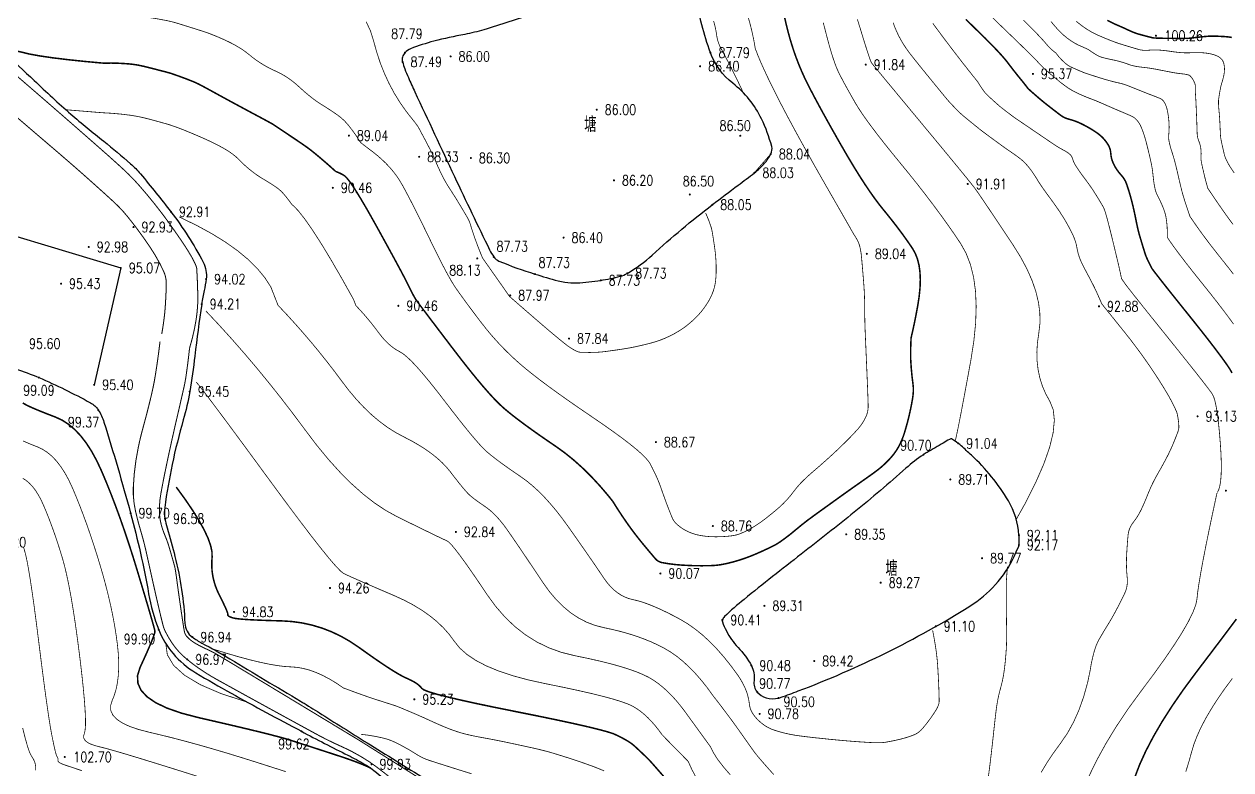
# Model space of a CAD drawing. Extents: x 532522 to 2902776, y -101917278 to 111238625.
# Drawn here: x 1294345 to 1412805, y 2877618 to 2950835 of the extents above; entities that cross this region are included whole.
import ezdxf
from ezdxf.enums import TextEntityAlignment as Align

# ---------------------------------------------------------------- set-up
doc = ezdxf.new("R2010")
doc.units = 0
doc.header["$LTSCALE"] = 1000
doc.header["$MEASUREMENT"] = 0
doc.linetypes.add('X2', pattern=[10, 8, -2])
doc.layers.get('0').update_dxf_attribs({"linetype": 'CONTINUOUS'})
doc.layers.add('Õ÷μØºìÏß', color=20, linetype='CONTINUOUS')
doc.layers.add('新地形图', color=7, linetype='CONTINUOUS')
doc.styles.add('HZ', font='rs', dxfattribs={"width": 0.8, "bigfont": 'hztxt'})
doc.linetypes.add('10421', pattern='A,2,[150,AAA.SHX,S=1,R=0,X=0,Y=1],1e-11', length=2)

# ---------------------------------------------------------------- blocks, each defined once
blk = doc.blocks.new('GC200')
at = {"linetype": 'Continuous', "const_width": 0.2, "flags": 128}
blk.add_lwpolyline([(-0.1, 0, 1), (0.1, 0, 1)], format="xyb", close=True, dxfattribs=at)
blk = doc.blocks.new('A$C22E77CCE')
at = {"layer": '新地形图', "color": 53, "linetype": 'Continuous', "flags": 128}
for points in [[(419904, 321459, 100, 100, -0.0010577), (424465, 317520, 100, 100, -0.0018129), (430076, 312616, 100, 100, -0.0051507), (432027, 310863, 100, 100, -0.026939), (433676, 309178, 100, 100, -0.0180638), (435898, 306455, 100, 100, -0.0077133), (436722, 305331, 100, 100, -0.005302), (437879, 303666, 100, 100, -0.0181853), (438798, 302199, 100, 100, -0.0324255), (439229, 301327, 100, 100, -0.0835362), (439308, 300987, 100, 100, -0.0110279), (439409, 298359, 100, 100, -0.0433232), (439247, 296052, 100, 100, -0.0345779), (438599, 293231, 100, 100, 0)], [(490047, 325350, 75, 75, -0.0379846), (490360, 323861, 75, 75, 0.0691117), (490584, 323052, 75, 75, 0.0220853), (490807, 322592, 75, 75, -0.0056814), (491733, 320831, 75, 75, -0.0053137), (492225, 319845, 75, 75, -0.003426), (492960, 318303, 75, 75, 0)], [(434450, 325722, 75, 75, -0.0131916), (436358, 325394, 75, 75, -0.0249318), (437352, 325144, 75, 75, -0.0040637), (439974, 324320, 75, 75, -0.0140449), (440723, 324054, 75, 75, -0.0201545), (442408, 323324, 75, 75, -0.027237), (443599, 322667, 75, 75, -0.035059), (444462, 322040, 75, 75, 0.0293643), (445483, 321280, 75, 75, 0.0421559), (447045, 320433, 75, 75, -0.0497664), (448358, 319695, 75, 75, -0.0359911), (449377, 318865, 75, 75, 0.0265174), (450738, 317713, 75, 75, 0.0247341), (451626, 317106, 75, 75, -0.0149022), (453118, 316128, 75, 75, -0.0657735), (454100, 315228, 75, 75, -0.0394253), (455386, 313424, 75, 75, 0)], [(528063, 323837, 75, 75, 0.0105961), (529250, 323351, 75, 75, 0.0165423), (530027, 323082, 75, 75, 0.0045706), (531786, 322554, 75, 75, 0.0332124), (532033, 322500, 75, 75, 0.0638267), (532756, 322484, 75, 75, -0.0449509), (533780, 322500, 75, 75, -0.0204932), (534955, 322364, 75, 75, 0.0221004), (536045, 322241, 75, 75, 0.0296733), (536849, 322234, 75, 75, -0.0222219), (537922, 322241, 75, 75, -0.0418201), (538795, 322135, 75, 75, -0.0515097), (539475, 321918, 75, 75, -0.1057663), (539901, 321612, 75, 75, -0.1204701), (540122, 321207, 75, 75, -0.064748), (540195, 320646, 75, 75, -0.0543625), (540122, 319978, 75, 75, -0.0227419), (539938, 319295, 75, 75, 0.0286139), (539799, 318749, 75, 75, 0.0145339), (539624, 317699, 75, 75, 0.0415622), (539605, 317327, 75, 75, 0.0164771), (539648, 316638, 75, 75, -0.0101092), (539734, 315516, 75, 75, -0.0043147), (539767, 314817, 75, 75, 0.0045838), (539799, 314158, 75, 75, 0.0351344), (539859, 313687, 75, 75, 0.0110818), (540187, 312219, 75, 75, 0.0500324), (540333, 311807, 75, 75, 0.0244681), (540753, 311021, 75, 75, 0)], [(523625, 322232, 75, 75, 0.0511114), (524512, 321250, 75, 75, 0.079655), (525227, 320787, 75, 75, 0.0044073), (526257, 320343, 75, 75, 0.0183247), (526510, 320247, 75, 75, 0.0035454), (527559, 319902, 75, 75, 0.0044417), (528401, 319640, 75, 75, 0.0197774), (529875, 319258, 75, 75, -0.0382711), (530630, 319033, 75, 75, -0.0043867), (531037, 318872, 75, 75, 0.0013909), (532318, 318358, 75, 75, 0.0038175), (533244, 317997, 75, 75, -0.0056234), (533872, 317750, 75, 75, -0.1501923), (534230, 317458, 75, 75, -0.0870299), (534547, 316738, 75, 75, -0.0247828), (534670, 316107, 75, 75, -0.0201729), (534750, 315321, 75, 75, -0.042413), (534724, 314202, 75, 75, 0.074878), (534750, 313566, 75, 75, 0.0332517), (535004, 312602, 75, 75, -0.0217179), (535425, 311136, 75, 75, -0.0028006), (535586, 310454, 75, 75, 0.001425), (535898, 309112, 75, 75, 0.0171087), (536206, 307978, 75, 75, 0.0105094), (536809, 306163, 75, 75, 0)], [(526904, 322502, 75, 75, 0.0317546), (527749, 321957, 75, 75, 0.0642696), (528211, 321771, 75, 75, 0.0151591), (529275, 321530, 75, 75, -0.02283), (529978, 321359, 75, 75, -0.0174033), (530826, 321079, 75, 75, 0.0332808), (531274, 320947, 75, 75, 0.0317857), (532101, 320816, 75, 75, -0.0223938), (533277, 320653, 75, 75, -0.0033107), (533983, 320517, 75, 75, 0.0020885), (535102, 320300, 75, 75, 0.024149), (536076, 320163, 75, 75, -0.0419708), (536634, 320064, 75, 75, -0.1322616), (536836, 319948, 75, 75, -0.0686312), (537105, 319593, 75, 75, -0.0406894), (537294, 319181, 75, 75, -0.0774741), (537340, 318946, 75, 75, -0.0215826), (537339, 318597, 75, 75, 0.0252912), (537340, 318299, 75, 75, 0.0030469), (537380, 317645, 75, 75, -0.0057361), (537399, 317298, 75, 75, -0.0005348), (537409, 317079, 75, 75, -0.0000981), (537458, 315886, 75, 75, -0.0029221), (537489, 315021, 75, 75, 0.0032253), (537517, 314238, 75, 75, 0.0885675), (537652, 313631, 75, 75, -0.065754), (537871, 312826, 75, 75, -0.0516966), (537893, 312060, 75, 75, 0.0673726), (537929, 311472, 75, 75, 0.0069893), (537977, 311248, 75, 75, 0.0014533), (538224, 310177, 75, 75, 0.0079701), (538341, 309710, 75, 75, 0.0046701), (538561, 308917, 75, 75, 0)], [(521891, 321304, 75, 75, 0.0103754), (522581, 320610, 75, 75, 0.0184649), (522991, 320242, 75, 75, 0.0009948), (523858, 319524, 75, 75, 0.0052633), (524023, 319390, 75, 75, 0.0101468), (524611, 318945, 75, 75, 0.0154967), (525011, 318673, 75, 75, 0.0257823), (525534, 318377, 75, 75, 0.0171105), (526357, 318000, 75, 75, 0.0088535), (527278, 317635, 75, 75, -0.0125267), (527928, 317372, 75, 75, -0.0007096), (528297, 317211, 75, 75, 0.0002949), (529186, 316823, 75, 75, 0.0036646), (530195, 316392, 75, 75, -0.0044229), (531031, 316033, 75, 75, -0.1039158), (531563, 315652, 75, 75, -0.0845187), (531998, 314979, 75, 75, -0.0207723), (532272, 314259, 75, 75, -0.0178392), (532525, 313399, 75, 75, -0.0043191), (532767, 312421, 75, 75, -0.0043516), (532989, 311447, 75, 75, -0.0327625), (533188, 310134, 75, 75, 0.0334514), (533385, 308848, 75, 75, 0.0696735), (533634, 308182, 75, 75, -0.0342303), (534233, 306870, 75, 75, -0.058579), (534504, 305778, 75, 75, -0.0394003), (534583, 304109, 75, 75, 0)], [(515968, 319388, 75, 75, 0.0256971), (516583, 318456, 75, 75, 0.0482464), (516981, 318013, 75, 75, 0.0041251), (518038, 317059, 75, 75, 0.0168825), (518306, 316837, 75, 75, 0.0039013), (519400, 316003, 75, 75, 0.0115783), (519777, 315734, 75, 75, 0), (521617, 314484, 75, 75, 0), (523456, 313234, 75, 75, 0.0311356), (524481, 312627, 75, 75, -0.0593308), (525001, 312278, 75, 75, -0.1415999), (525263, 311879, 75, 75, 0.070796), (525663, 311029, 75, 75, 0.0180701), (526474, 309887, 75, 75, -0.0181399), (527282, 308750, 75, 75, -0.0154342), (528237, 307194, 75, 75, -0.0513749), (528459, 306691, 75, 75, -0.014456), (528689, 305906, 75, 75, -0.004978), (529268, 303603, 75, 75, -0.000177), (529412, 303007, 75, 75, -0.0000851), (529710, 301765, 75, 75, -0.0038205), (529840, 301204, 75, 75, -0.0018773), (530092, 300058, 75, 75, 0)], [(513028, 317581, 75, 75, 0.0135036), (514080, 316476, 75, 75, 0.0246562), (514702, 315916, 75, 75, 0.0009719), (516188, 314709, 75, 75, 0.0090997), (516349, 314584, 75, 75, 0.0019018), (516926, 314154, 75, 75, 0.0008973), (518154, 313251, 75, 75, 0.0092359), (519191, 312520, 75, 75, -0.0112973), (520036, 311918, 75, 75, -0.0436556), (520655, 311367, 75, 75, -0.0359123), (521292, 310586, 75, 75, -0.0167172), (521776, 309843, 75, 75, 0.0150597), (522312, 309018, 75, 75, 0.0087308), (522949, 308130, 75, 75, -0.00722), (523724, 307058, 75, 75, -0.0198167), (524580, 305727, 75, 75, -0.0207476), (525293, 304393, 75, 75, -0.0723519), (525724, 303020, 75, 75, 0.0724531), (526156, 301649, 75, 75, 0.0110362), (526576, 300824, 75, 75, -0.0062542), (527333, 299376, 75, 75, -0.0101069), (527629, 298760, 75, 75, -0.0053749), (528149, 297586, 75, 75, 0)], [(430159, 316341, 75, 75, -0.0227184), (432750, 316106, 75, 75, -0.0319969), (434561, 315739, 75, 75, -0.0016828), (436373, 315242, 75, 75, -0.0118435), (436628, 315165, 75, 75, -0.0155315), (438009, 314662, 75, 75, -0.0101744), (440073, 313788, 75, 75, -0.0153162), (441531, 313081, 75, 75, -0.0224859), (442485, 312526, 75, 75, -0.0576851), (443490, 311700, 75, 75, 0.0399597), (444896, 310460, 75, 75, 0.0292327), (445875, 309813, 75, 75, -0.0218945), (447193, 308968, 75, 75, -0.0578916), (447758, 308464, 75, 75, -0.0299823), (448659, 307317, 75, 75, 0)], [(489258, 306508, 75, 75, -0.0223193), (489734, 305316, 75, 75, -0.0414841), (489906, 304646, 75, 75, -0.006785), (490132, 303208, 75, 75, -0.0118277), (490231, 302379, 75, 75, -0.0236802), (490299, 300944, 75, 75, -0.0293956), (490231, 299789, 75, 75, -0.0571293), (489999, 298806, 75, 75, -0.0499268), (489501, 297765, 75, 75, -0.0339038), (488862, 296857, 75, 75, -0.0347695), (488124, 296065, 75, 75, -0.0225557), (487356, 295410, 75, 75, -0.0271044), (486665, 294931, 75, 75, -0.0369316), (485261, 294203, 75, 75, -0.0386542), (483830, 293717, 75, 75, -0.0078903), (482553, 293412, 75, 75, -0.0111442), (481642, 293231, 75, 75, -0.00674), (480895, 293110, 75, 75, -0.0035068), (479454, 292907, 75, 75, -0.0249148), (478405, 292820, 75, 75, -0.0189887), (477023, 292826, 75, 75, -0.1011108), (476598, 292932, 75, 75, -0.044009), (475737, 293441, 75, 75, 0)], [(503836, 304355, 75, 75, -0.0446103), (504236, 303671, 75, 75, -0.061389), (504416, 303124, 75, 75, -0.0024022), (504516, 302608, 75, 75, -0.020551), (504525, 302547, 75, 75, -0.0024369), (504571, 302073, 75, 75, -0.0017049), (504633, 301394, 75, 75, -0.0020853), (504768, 299756, 75, 75, -0.004469), (504822, 298992, 75, 75, -0.0150858), (504871, 297360, 75, 75, 0.0101203), (504921, 294928, 75, 75, 0.0006874), (504981, 293496, 75, 75, -0.0003052), (505119, 290270, 75, 75, -0.0012842), (505180, 288735, 75, 75, -0.0017265), (505218, 287594, 75, 75, -0.1105905), (505018, 286554, 75, 75, -0.0791279), (504226, 285314, 75, 75, -0.0148833), (503193, 284219, 75, 75, -0.0104677), (501647, 282738, 75, 75, -0.0096605), (499918, 281209, 75, 75, 0.0157842), (498870, 280260, 75, 75, 0.0417981), (497916, 279171, 75, 75, -0.0384422), (496886, 277980, 75, 75, -0.0203834), (496243, 277392, 75, 75, -0.0111577), (495002, 276395, 75, 75, -0.0317965), (493730, 275541, 75, 75, -0.0395841), (492621, 275007, 75, 75, -0.0613789), (491836, 274809, 75, 75, -0.0309804), (490241, 274710, 75, 75, -0.0458662), (488682, 274852, 75, 75, -0.0612136), (487562, 275205, 75, 75, -0.0728559), (486462, 275915, 75, 75, -0.1153098), (485975, 276593, 75, 75, -0.0054987), (485600, 277527, 75, 75, -0.0060935), (485281, 278377, 75, 75, -0.0014474), (485085, 278923, 75, 75, 0.0009405), (484785, 279764, 75, 75, 0.0213067), (484441, 280606, 75, 75, 0.0133448), (483801, 281909, 75, 75, 0)], [(438599, 293231, 100, 100, -0.0087913), (438263, 290548, 100, 100, -0.020075), (438048, 289383, 100, 100, -0.0015272), (437333, 286268, 100, 100, 0.0023748), (436877, 284264, 100, 100, 0.0040717), (436193, 281071, 100, 100, 0.006089), (435779, 278926, 100, 100, 0.0504728), (435641, 277150, 100, 100, 0.0650839), (435852, 275782, 100, 100, 0.0290955), (436205, 274790, 100, 100, -0.0273014), (436584, 273734, 100, 100, -0.005722), (437107, 271909, 100, 100, -0.0251154), (437200, 271486, 100, 100, -0.0090436), (437327, 270641, 100, 100, 0.0030491), (437674, 268129, 100, 100, 0.0027387), (437996, 265973, 100, 100, 0.0100155), (438099, 265386, 100, 100, 0.1374129), (438336, 264917, 100, 100, 0.0728292), (439093, 264298, 100, 100, 0.0299685), (440298, 263672, 100, 100, -0.0307818), (441469, 263060, 100, 100, -0.0000903), (445390, 260693, 100, 100, -0.0001332), (448047, 259088, 100, 100, -0.00004), (454881, 254955, 100, 100, -0.0007595), (455241, 254737, 100, 100, -0.0035398), (455398, 254640, 100, 100, -0.0001313), (459623, 251982, 100, 100, -0.0035656), (462992, 249829, 100, 100, 0.0072106)], [(535538, 286854, 75, 75, -0.0450469), (535716, 285600, 75, 75, -0.1020037), (535630, 285042, 75, 75, -0.0136647), (535024, 283539, 75, 75, -0.0185988), (534509, 282465, 75, 75, -0.0097448), (533669, 280944, 75, 75, 0.0157921), (533163, 280000, 75, 75, 0.0209231), (532705, 278972, 75, 75, -0.0139516), (532041, 277422, 75, 75, -0.0606082), (531242, 276130, 75, 75, 0.0983056), (530808, 275293, 75, 75, 0.0480819), (530729, 274878, 75, 75, 0.0098604), (530583, 272828, 75, 75, 0.0404898), (530647, 270687, 75, 75, -0.0872971), (530583, 269690, 75, 75, -0.0522183), (530382, 269123, 75, 75, -0.0138613), (529350, 267112, 75, 75, -0.0140946), (528729, 266053, 75, 75, 0.0105821), (527892, 264647, 75, 75, 0.0587592), (527437, 263567, 75, 75, 0.0334515), (527000, 261560, 75, 75, 0)], [(518895, 271786, 75, 75, 0.0072503), (518799, 270606, 75, 75, 0.0164468), (518781, 270084, 75, 75, 0.0002102), (518780, 268258, 75, 75, 0.0009934), (518781, 267872, 75, 75, 0.0027521), (518794, 266544, 75, 75, -0.0023945), (518809, 265017, 75, 75, -0.0180085), (518764, 263529, 75, 75, -0.0144806), (518587, 261686, 75, 75, -0.0390338), (518202, 259813, 75, 75, 0.0383986), (517809, 257910, 75, 75, 0.0057073), (517585, 255986, 75, 75, -0.0037102), (517253, 253024, 75, 75, -0.0033925), (516998, 251005, 75, 75, -0.0052106)], [(495938, 251377, 75, 75, -0.0062769), (494484, 253030, 75, 75, -0.0187089), (494024, 253608, 75, 75, -0.0055374), (493583, 254221, 75, 75, 0.0018393), (492270, 256078, 75, 75, 0.0063166), (491428, 257228, 75, 75, 0.0037743), (489980, 259124, 75, 75, 0)], [(511544, 265531, 75, 75, -0.0143169), (511881, 263572, 75, 75, -0.0188915), (512038, 262074, 75, 75, -0.0112917), (512189, 258634, 75, 75, -0.0901349), (512120, 258205, 75, 75, -0.0527079), (511895, 257730, 75, 75, -0.0227432), (511214, 256723, 75, 75, -0.0172922), (510527, 255863, 75, 75, -0.045442), (510226, 255571, 75, 75, -0.0770045), (509678, 255253, 75, 75, -0.0343401), (508331, 254830, 75, 75, -0.0158386), (506998, 254555, 75, 75, -0.0382074), (506436, 254501, 75, 75, -0.0197967), (505217, 254526, 75, 75, -0.0082942), (502317, 254748, 75, 75, -0.0037819), (500170, 254965, 75, 75, -0.0049323), (498527, 255159, 75, 75, -0.0235028), (497206, 255393, 75, 75, -0.0246669), (495973, 255736, 75, 75, -0.0606722), (495173, 256114, 75, 75, -0.0548702), (494408, 256723, 75, 75, -0.0456972), (493917, 257310, 75, 75, -0.0644491), (493667, 257794, 75, 75, -0.0581112), (493565, 258223, 75, 75, 0.0312454), (493420, 259028, 75, 75, 0.049412), (493089, 259962, 75, 75, 0.0386936), (492465, 261062, 75, 75, 0)], [(453689, 259878, 75, 75, 0.0044814), (455615, 259172, 75, 75, 0.0070757), (456845, 258753, 75, 75, 0.0026538), (458659, 258174, 75, 75, -0.015666), (458963, 258068, 75, 75, -0.0070644), (459219, 257966, 75, 75, -0.0014446), (460459, 257445, 75, 75, -0.0085821), (462202, 256672, 75, 75, 0.0099964), (463700, 256013, 75, 75, 0.0203131), (464897, 255571, 75, 75, 0.0225294), (466006, 255266, 75, 75, 0.0124087), (467422, 254981, 75, 75, -0.0084867), (469496, 254581, 75, 75, -0.0022776), (472151, 254009, 75, 75, -0.0058945), (473173, 253771, 75, 75, -0.0127387), (474259, 253476, 75, 75, -0.006738), (476289, 252837, 75, 75, -0.0075814), (477964, 252257, 75, 75, -0.0117376), (479031, 251841, 75, 75, -0.0116508), (479298, 251722, 75, 75, -0.0033497)], [(455431, 255323, 75, 75, -0.0309685), (457574, 254961, 75, 75, -0.0545847), (458740, 254551, 75, 75, -0.0321079), (460927, 253324, 75, 75, 0.0650214), (462048, 252788, 75, 75, 0.0012139), (463028, 252471, 75, 75, 0.0011334), (464079, 252136, 75, 75, 0.0020456), (466288, 251446, 75, 75, 0.0083268)]]:
    blk.add_lwpolyline(points, format="xyseb", dxfattribs=at)
at = {"layer": '新地形图', "color": 53, "linetype": 'Continuous'}
for points, const_width, elevation in [([(523163, 325302), (523485, 324918), (523802, 324553), (524129, 324216), (524466, 323908), (524814, 323628), (525172, 323376), (525541, 323152), (525919, 322956), (526308, 322789), (526717, 322606), (526904, 322502)], 75, 98000), ([(525636, 325331), (526116, 324944), (526610, 324597), (527118, 324288), (527641, 324018), (528063, 323837)], 75, 99000), ([(528696, 325424), (529363, 325080), (530047, 324785), (530398, 324629)], 150, 100000), ([(520457, 325441), (520977, 324925), (521439, 324460), (521840, 324046), (522182, 323683), (522465, 323372), (522688, 323111), (522884, 322885), (523087, 322676), (523297, 322485), (523512, 322311), (523625, 322232)], 75, 97000), ([(511565, 325122), (511941, 324608), (512380, 324017), (512882, 323347), (513413, 322647), (513937, 321964), (514454, 321296), (514964, 320645), (515468, 320010), (515965, 319391), (515968, 319388)], 75, 94000), ([(507670, 325176), (507835, 324736), (508019, 324305), (508221, 323884), (508442, 323472), (508682, 323069), (508940, 322676), (509217, 322291), (509589, 321810), (510134, 321127), (510850, 320240), (511738, 319151), (512799, 317859), (513028, 317581)], 75, 93000), ([(504157, 325512), (504406, 324722), (504641, 323950), (504850, 323274), (505032, 322693), (505188, 322210), (505319, 321822), (505423, 321530), (505500, 321335), (505552, 321235), (505662, 321098), (505915, 320790), (506311, 320310), (506850, 319658), (507532, 318835), (508357, 317841), (509324, 316675), (510435, 315337), (511551, 313992), (512537, 312801), (513391, 311766), (514114, 310887), (514706, 310163), (515167, 309594), (515496, 309181), (515694, 308923), (515869, 308679), (516128, 308305), (516471, 307803), (516897, 307172), (517408, 306412), (518002, 305523), (518680, 304505), (519443, 303359), (520186, 302164), (520807, 301002), (521306, 299872), (521683, 298775), (521937, 297710), (522070, 296678), (522080, 295678), (521968, 294711), (521834, 293774), (521777, 292865), (521797, 291984), (521894, 291132), (522069, 290308), (522320, 289511), (522649, 288743), (523055, 288003), (523387, 287178), (523493, 286152), (523375, 284926), (523031, 283501), (522462, 281876), (521668, 280050), (520649, 278025), (519755, 276427)], 75, 92000), ([(500805, 325198), (500958, 324613), (501123, 323974), (501292, 323333), (501457, 322742), (501617, 322199), (501774, 321705), (501927, 321260), (502075, 320864), (502219, 320516), (502360, 320218), (502506, 319933), (502667, 319624), (502844, 319293), (503037, 318940), (503245, 318563), (503468, 318164), (503708, 317742), (503962, 317297), (504262, 316805), (504635, 316240), (505083, 315602), (505605, 314892), (506201, 314109), (506871, 313254), (507615, 312327), (508433, 311326), (509273, 310297), (510082, 309284), (510859, 308285), (511606, 307302), (512323, 306334), (513008, 305381), (513662, 304443), (514285, 303520), (514833, 302540), (515260, 301431), (515567, 300192), (515754, 298824), (515820, 297326), (515766, 295699), (515592, 293942), (515298, 292056), (514962, 290219), (514663, 288610), (514402, 287229), (514178, 286076), (513992, 285152), (513843, 284455), (513757, 284096)], 75, 91000), ([(517295, 325812), (518138, 324990), (518952, 324206), (519668, 323514), (520285, 322915), (520803, 322408), (521223, 321993), (521544, 321671), (521767, 321442), (521891, 321304)], 75, 96000), ([(514806, 325515), (515470, 324862), (516106, 324246), (516683, 323679), (517200, 323159), (517659, 322687), (518058, 322263), (518399, 321888), (518680, 321560), (518903, 321280), (519091, 321031), (519272, 320794), (519445, 320569), (519610, 320358), (519767, 320158), (519916, 319971), (520058, 319797), (520191, 319635), (520325, 319472), (520468, 319294), (520621, 319100), (520783, 318891), (520921, 318710)], 150, 95000), ([(456357, 252015), (456316, 252036), (455847, 252248), (455305, 252471), (454690, 252704), (454002, 252949), (453240, 253204), (452466, 253457), (451740, 253693), (451062, 253913), (450432, 254118), (449850, 254306), (449316, 254479), (448830, 254635), (448392, 254775), (447890, 254925), (447214, 255110), (446362, 255330), (445336, 255586), (444134, 255876), (442758, 256202), (441206, 256563), (439480, 256959), (437803, 257398), (436399, 257887), (435270, 258425), (434415, 259013), (433833, 259652), (433525, 260340), (433492, 261078), (433732, 261866), (434085, 262633), (434389, 263309), (434645, 263894), (434853, 264387), (435012, 264790), (435123, 265101), (435185, 265320), (435199, 265449), (435163, 265613), (435077, 265940), (434940, 266429), (434752, 267080), (434513, 267894), (434224, 268870), (433884, 270009), (433493, 271310), (433074, 272673), (432649, 273997), (432218, 275284), (431781, 276533), (431337, 277743), (430888, 278916), (430433, 280050), (429971, 281146), (429494, 282171), (428991, 283094), (428463, 283913), (427909, 284630), (427330, 285243), (426725, 285753), (426095, 286161), (425439, 286465), (424804, 286708), (424236, 286931), (423734, 287135), (423300, 287318), (422933, 287482), (422632, 287626), (422399, 287750), (422232, 287855)], 150, 100000), ([(448028, 251661), (446689, 252089), (445234, 252554), (443745, 253023), (442302, 253465), (440905, 253878), (439555, 254264), (438251, 254622), (436993, 254952), (435781, 255254), (434616, 255529), (433560, 255805), (432677, 256112), (431966, 256451), (431427, 256822), (431061, 257224), (430867, 257657), (430846, 258122), (430997, 258618), (431213, 259153), (431385, 259736), (431514, 260366), (431599, 261043), (431641, 261767), (431640, 262538), (431595, 263357), (431506, 264222), (431383, 265122), (431234, 266042), (431059, 266983), (430858, 267944), (430632, 268925), (430379, 269927), (430101, 270950), (429797, 271993), (429477, 273032), (429153, 274041), (428825, 275022), (428492, 275973), (428154, 276896), (427811, 277789), (427464, 278654), (427113, 279489), (426749, 280270), (426366, 280973), (425963, 281598), (425541, 282144), (425100, 282611), (424639, 283000), (424159, 283311), (423659, 283543), (423164, 283736), (422697, 283929), (422259, 284124)], 75, 101000), ([(497015, 325699), (497157, 325084), (497324, 324411), (497512, 323715), (497716, 323032), (497934, 322362), (498168, 321706), (498417, 321062), (498681, 320431), (498960, 319813), (499255, 319208), (499573, 318584), (499926, 317911), (500313, 317188), (500734, 316415), (501188, 315593), (501677, 314720), (502199, 313798), (502756, 312826), (503319, 311860), (503864, 310955), (504388, 310112), (504894, 309329), (505380, 308608), (505847, 307948), (506294, 307349), (506722, 306812), (507133, 306309), (507528, 305813), (507908, 305325), (508274, 304844), (508624, 304370), (508959, 303904), (509279, 303446), (509584, 302995), (509851, 302515), (510060, 301973), (510211, 301367), (510302, 300698), (510334, 299966), (510308, 299170), (510223, 298311), (510079, 297388), (509908, 296474), (509741, 295641), (509579, 294889), (509430, 294250)], 150, 90000), ([(540578, 323793), (540912, 323734)], 150, 100000), ([(430092, 321218), (428352, 321379), (426611, 321562), (425115, 321746), (423863, 321930), (422857, 322115), (422095, 322300), (421406, 322457), (420616, 322558), (419914, 322594)], 150, 90000), ([(494133, 322661), (494180, 322524), (494394, 321971), (494653, 321351), (494958, 320664), (495310, 319909), (495707, 319087), (496149, 318197), (496638, 317241), (497173, 316220), (497754, 315132), (498380, 313979), (499053, 312760), (499771, 311475), (500536, 310124), (501346, 308708), (502127, 307349), (502803, 306170), (503374, 305170), (503836, 304355)], 75, 89000), ([(430159, 316341), (429345, 316403), (426778, 316614), (426468, 316641)], 75, 91000), ([(455386, 313424), (455714, 313171), (456110, 312867), (456563, 312523), (457029, 312152), (457466, 311771), (457875, 311378), (458256, 310973), (458608, 310558), (458931, 310131), (459225, 309692), (459491, 309243), (459754, 308760), (460039, 308223), (460346, 307632), (460676, 306986), (461028, 306286), (461402, 305531), (461798, 304722), (462217, 303858), (462632, 303005), (463018, 302227), (463376, 301525), (463704, 300897), (464004, 300346), (464275, 299869), (464517, 299468), (464730, 299143), (464943, 298837), (465184, 298498), (465454, 298125), (465753, 297717), (466081, 297275), (466437, 296799), (466822, 296288), (467235, 295744), (467670, 295188), (468119, 294644), (468582, 294112), (469059, 293591), (469550, 293083), (470055, 292586), (470574, 292101), (471107, 291628), (471689, 291140), (472351, 290609), (473096, 290036), (473921, 289420), (474829, 288762), (475818, 288061), (476889, 287318), (478041, 286532), (479172, 285757), (480181, 285046), (481066, 284399), (481829, 283816), (482468, 283297), (482984, 282842), (483378, 282451), (483648, 282124), (483801, 281909)], 75, 89000), ([(452952, 310575), (453109, 310517), (453404, 310389), (453648, 310262), (453840, 310136), (454034, 309947), (454287, 309631), (454598, 309189), (454966, 308621), (455392, 307926), (455877, 307104), (456419, 306156), (457019, 305081), (457617, 303997), (458153, 303020), (458628, 302151), (459040, 301389), (459391, 300734), (459680, 300187), (459907, 299747), (460073, 299414), (460203, 299147), (460324, 298903), (460436, 298683), (460539, 298487), (460633, 298314), (460718, 298165), (460793, 298039), (460860, 297937), (460971, 297783), (461180, 297503), (461486, 297095), (461889, 296560), (462390, 295898), (462989, 295109), (463686, 294193), (464479, 293150), (465294, 292091), (466054, 291127), (466758, 290259), (467407, 289485), (468000, 288807), (468538, 288223), (469021, 287735), (469448, 287343), (469877, 286982), (470367, 286589), (470917, 286165), (471528, 285710), (472199, 285223), (472930, 284705), (473721, 284156), (474573, 283575), (475452, 282942), (476326, 282235), (477194, 281455), (478057, 280602), (478914, 279675), (479765, 278674), (480151, 278184)], 150, 90000), ([(540753, 311021), (541157, 310426)], 75, 99000), ([(538561, 308917), (538966, 308321), (539338, 307771), (539692, 307255), (540037, 306758), (540375, 306281), (540705, 305825), (541028, 305388)], 75, 98000), ([(448659, 307317), (448780, 307232), (449305, 306683), (449936, 305878), (450674, 304819), (451518, 303505), (452468, 301936), (453525, 300113), (454688, 298034)], 75, 91000), ([(536809, 306163), (537101, 305733), (537400, 305300), (537721, 304847), (538064, 304375), (538430, 303883), (538818, 303371), (539229, 302841), (539662, 302290), (540118, 301720), (540588, 301127), (541065, 300507)], 75, 97000), ([(534583, 304109), (534864, 303696), (535107, 303346), (535404, 302936), (535753, 302468), (536154, 301941), (536608, 301355), (537115, 300710), (537674, 300007), (538286, 299244), (538908, 298465), (539499, 297711), (540058, 296982), (540586, 296279), (541083, 295601)], 75, 96000), ([(540960, 260798), (540188, 259752), (539494, 258746), (538877, 257780), (538337, 256853), (537875, 255967), (537491, 255120), (537184, 254313), (536954, 253546), (536721, 252700), (536401, 251657)], 75, 96000), ([(475737, 293441), (475506, 293621), (475065, 293975), (474571, 294382), (474023, 294840), (473422, 295351), (472767, 295914), (472128, 296467), (471572, 296949), (471100, 297359), (470711, 297698), (470405, 297965), (470184, 298160), (470046, 298284), (469991, 298337), (469975, 298359), (469953, 298389), (469925, 298429), (469890, 298478), (469849, 298536), (469802, 298604), (469749, 298680), (469690, 298766), (469599, 298897), (469451, 299109), (469246, 299402), (468983, 299777), (468663, 300232), (468285, 300768), (467851, 301386), (467359, 302085)], 75, 88000), ([(533087, 301026), (533442, 300562), (533879, 300000), (534399, 299339), (535001, 298580), (535686, 297723), (536454, 296768), (537228, 295802), (537933, 294914), (538568, 294104), (539133, 293371), (539628, 292716), (540054, 292138), (540410, 291638), (540696, 291216), (540936, 290797)], 150, 95000), ([(541367, 266633), (540591, 265598), (539668, 264374), (538597, 262960), (537379, 261358), (536150, 259692), (535044, 258090), (534061, 256551), (533202, 255076), (532466, 253664), (531853, 252315), (531364, 251030)], 150, 95000), ([(530092, 300058), (530275, 299788), (530389, 299621), (530523, 299437), (530771, 299115), (531131, 298655), (531603, 298058), (532189, 297323), (532887, 296450), (533698, 295440), (534622, 294292), (535548, 293140), (536366, 292118), (537077, 291226), (537679, 290463), (538174, 289831), (538560, 289328), (538839, 288955), (539010, 288712), (539124, 288482), (539233, 288147), (539337, 287707), (539436, 287162), (539530, 286512), (539619, 285758), (539703, 284899), (539782, 283935), (539845, 282969), (539878, 282105), (539884, 281343), (539861, 280683), (539809, 280124), (539729, 279667), (539621, 279311), (539484, 279057)], 75, 94000), ([(535538, 286854), (535513, 286929), (535306, 287410), (535032, 287961), (534690, 288582), (534280, 289272), (533830, 289993), (533368, 290708), (532894, 291415), (532408, 292116), (531910, 292810), (531401, 293498), (530879, 294178), (530345, 294852), (529838, 295481), (529398, 296028), (529024, 296493), (528717, 296875), (528476, 297176), (528301, 297394), (528193, 297529), (528151, 297583), (528149, 297586)], 75, 93000), ([(439599, 251122), (437390, 251820), (435448, 252426), (433774, 252942), (432368, 253367), (431228, 253702), (430357, 253945), (429753, 254098), (429318, 254212), (428954, 254338), (428661, 254478), (428440, 254631), (428289, 254796), (428209, 254974), (428200, 255166), (428263, 255370), (428341, 255674), (428381, 256163), (428383, 256837), (428346, 257698), (428270, 258744), (428156, 259976), (428004, 261393), (427813, 262996), (427602, 264631), (427391, 266144), (427178, 267537), (426965, 268807), (426750, 269957), (426534, 270985), (426318, 271891), (426100, 272676), (425880, 273391), (425658, 274085), (425432, 274759), (425202, 275414), (424970, 276048), (424735, 276663), (424496, 277257), (424254, 277832), (424004, 278369), (423740, 278853), (423464, 279282), (423173, 279658), (422870, 279979), (422553, 280247), (422222, 280460)], 75, 102000), ([(480306, 255336), (480163, 255395), (479539, 255590), (478669, 255823), (477553, 256093), (476192, 256401), (474584, 256746), (472731, 257129), (470632, 257550), (468543, 257970), (466722, 258351), (465167, 258693), (463880, 258997), (462859, 259261), (462106, 259487), (461620, 259674), (461401, 259822), (461302, 259950), (461178, 260078), (461027, 260205), (460851, 260332), (460649, 260459), (460420, 260585), (460166, 260711), (459885, 260837), (459556, 260993), (459155, 261212), (458682, 261494), (458137, 261839), (457519, 262247), (456830, 262717), (456069, 263250), (455236, 263846), (454357, 264435), (453456, 264950), (452533, 265389), (451589, 265753), (450624, 266042), (449638, 266256), (448630, 266395), (447600, 266458), (446616, 266485), (445744, 266515), (444984, 266547), (444336, 266582), (443799, 266619), (443375, 266659), (443062, 266702), (442861, 266746), (442727, 266792), (442612, 266836), (442518, 266879), (442445, 266921), (442392, 266961), (442359, 267000), (442346, 267038), (442353, 267074), (442356, 267136), (442328, 267248), (442269, 267412), (442180, 267627), (442061, 267893), (441910, 268211), (441730, 268580), (441518, 269000), (441309, 269448), (441134, 269900), (440994, 270357), (440889, 270818), (440818, 271284), (440782, 271754), (440780, 272229), (440813, 272708), (440802, 273237), (440668, 273860), (440412, 274579), (440033, 275392), (439531, 276300), (438907, 277303), (438160, 278401), (437291, 279594)], 150, 95000), ([(423498, 251779), (423504, 251999), (423487, 252214), (423447, 252424), (423385, 252629), (423300, 252829), (423193, 253024), (423063, 253215), (422904, 253527), (422709, 254087), (422479, 254895), (422213, 255950)], 75, 104000), ([(444248, 258490), (444152, 258515), (441676, 259323), (439665, 260188), (438118, 261109), (437036, 262087), (436420, 263121), (436267, 264212)], 75, 99000), ([(453689, 259878), (453071, 260302), (452379, 260724), (451704, 261083), (451044, 261380), (450400, 261614), (449772, 261785), (449160, 261894), (448564, 261940), (447931, 261979), (447209, 262069), (446399, 262209), (445500, 262398), (444512, 262638), (443435, 262927), (442270, 263266), (441016, 263656)], 75, 96000), ([(527000, 261560), (526774, 260465), (526385, 259050), (525923, 257738), (525387, 256531), (524776, 255427), (524092, 254427), (523401, 253479), (522770, 252531), (522198, 251583)], 75, 93000)]:
    blk.add_lwpolyline(points, dxfattribs=dict(at, const_width=const_width, elevation=elevation))
at = {"layer": '新地形图', "color": 53, "linetype": '10421', "flags": 128}
for points in [[(385316, 379865, 0.0274492), (386459, 378000, 0.0550783), (387175, 377176, 0.0160937), (389018, 375579, -0.024487), (390212, 374510, -0.0089075), (392088, 372588, -0.0148744), (393156, 371384, -0.019745), (395018, 368968, -0.010069), (398380, 364023, -0.0048635), (399561, 362169, -0.003149), (401339, 359277, -0.0238173), (404124, 354145, -0.0632865), (404824, 352054, -0.0167208), (405078, 350512, -0.0087687), (405412, 347552, -0.0039385), (405595, 345454, -0.0135489), (405627, 344842, -0.0978515), (405500, 344099, 0.1098931), (405401, 343434, 0.0336287), (405551, 342368, -0.0109914), (406156, 339137, -0.0143642), (406566, 336103, 0.0212439), (406871, 334056, 0.1475217), (407939, 332022, 0.0394727), (414290, 326502, 0.0175195), (418376, 323698, -0.0358458), (420323, 322254, -0.0132742), (423348, 319512, 0.0110929), (426953, 316215, 0.0134908), (430172, 313549, -0.0164257), (432803, 311345, -0.0355322), (433784, 310332, -0.0104784), (436776, 306613, -0.0438053), (439940, 301665, -0.1564648), (440226, 300009, -0.0167875), (440031, 298892, 0.0140766), (439791, 297562, 0.0091319), (439114, 292462, -0.0133319), (438621, 288974, -0.0285604), (437986, 286185, 0.0181348), (436894, 281817, 0.0193131), (436169, 277597, 0.0747369), (436188, 276485, 0.0299862), (436395, 275591, -0.0093944), (437169, 272772, -0.0511283), (438139, 266226, 0.2289363), (438875, 264862, 0.0335121), (439815, 264274, -0.0117315), (442567, 262716, -0.0001674), (449493, 258575, -0.0033742), (449835, 258367, -0.0023938), (451585, 257276, 0.0008781), (456347, 254287, 0.0016005), (462128, 250697, 0.0035822), (464727, 249121, 0.0236428), (465022, 248963, 0.0014676), (469895, 246665, 0.0704339), (476842, 244539, -0.1846769), (479313, 243119, -0.1916939), (479639, 242085, 0.1486391), (479941, 240742, 0.0123743), (481573, 238029, -0.0116462), (483310, 235148, -0.0058334), (485461, 231284, 0.0110892), (486613, 229263, 0.0298736), (489034, 225726, -0.0229557), (492246, 221170, -0.0053555), (495059, 216658, 0.007663), (497039, 213514, 0.0018632), (498251, 211669, -0.0007935), (501105, 207343, -0.0180075), (502614, 204857, 0.0615343), (503119, 204169, 0.1804162), (503276, 204091, 0.0093757), (506525, 203822, 0.007043), (508286, 203735, 0.0059363), (510377, 203685, 0.2815821), (512841, 205152, -0.3046343), (515204, 206427, -0.4023239), (516540, 204870, 0.484614), (517895, 203671, 0.0136404), (521080, 204334, -0.0080581), (526456, 205518, -0.0026981), (530891, 206394, 0.0024586), (535758, 207354, 0.0935814), (540262, 209185, 0.0547569), (546674, 214394)], [(386384, 301714, 0.0114024), (392341, 299930, 0.0139183), (397289, 298718, 0.048659), (408892, 297375, -0.1189538), (413570, 296157, -0.216061), (414796, 294556, 0.2077853), (416040, 292878, 0.0872164), (419125, 291754, -0.0583763), (423803, 290349, -0.0230978), (428865, 287874, -0.1243596), (429643, 287152, -0.0681047), (430197, 285972, -0.0094816), (432809, 277026, -0.0222227), (434582, 269122, 0.0489625), (435579, 265576, 0.0852866), (436982, 263247, 0.0790153), (439222, 261357, 0.009226), (442684, 259353, 0.0047029), (449582, 255613, 0.0063079), (454144, 253268, -0.0171641), (455802, 252370, -0.0403856), (456960, 251557, -0.0108207), (460946, 248104, -0.0320156), (462982, 246009, 0.0636039), (464075, 245018, 0.0382535), (464409, 244821, 0.0040729), (467679, 243247, 0.0392732), (472139, 241559, -0.049878), (475626, 240155, -0.2361079), (478808, 235739, 0.1441745), (482534, 227968, 0.0281693), (486274, 224260, -0.0554383), (488073, 222272, -0.0185464), (490329, 218885, 0.0089016), (494889, 211742, 0.0369685), (500156, 204954, -0.0890635), (502051, 201906, -0.1531465), (502108, 201144, -0.0904868), (501601, 199975, -0.1321214), (500827, 199299, -0.1156079), (499686, 199039)]]:
    blk.add_lwpolyline(points, format="xyb", dxfattribs=at)
at = {"layer": '新地形图', "color": 53, "linetype": 'Continuous', "const_width": 75, "flags": 128}
for points in [[(455937, 325272), (456353, 324404), (456673, 323376), (456972, 322286), (457322, 321232), (457724, 320215), (458176, 319235), (458680, 318291), (459235, 317383), (459842, 316512), (460500, 315678)], [(495647, 312292), (495278, 311869), (494957, 311502), (494684, 311190), (494460, 310933), (494284, 310732), (494156, 310585), (494076, 310494), (494045, 310459)], [(437597, 306108), (439257, 305305), (440764, 304486), (442117, 303650), (443317, 302797), (444364, 301929), (445258, 301043), (445999, 300142), (446586, 299224)], [(446586, 299224), (447280, 297448)], [(447280, 297448), (448133, 296539), (448967, 295624), (449781, 294701), (450575, 293771), (451349, 292834), (452103, 291889), (452837, 290938), (453552, 289979), (454262, 289053), (454984, 288197), (455718, 287413), (456464, 286699), (457222, 286057), (457991, 285486), (458772, 284986), (459565, 284557), (460337, 284158), (461054, 283749), (461716, 283330), (462324, 282901), (462877, 282461), (463376, 282011), (463820, 281551), (464209, 281080), (464556, 280628), (464872, 280223), (465158, 279864), (465413, 279552), (465638, 279287), (465832, 279068), (465995, 278896), (466128, 278771), (466255, 278665), (466399, 278549), (466561, 278424), (466741, 278290), (466939, 278147), (467154, 277994), (467387, 277833), (467638, 277661), (467898, 277473), (468159, 277260), (468420, 277022), (468682, 276760), (468945, 276472), (469208, 276160), (469473, 275822), (469737, 275460), (470025, 275050), (470357, 274570), (470733, 274021), (471155, 273401), (471621, 272711), (472131, 271951), (472687, 271122), (473287, 270222), (473925, 269335), (474594, 268543), (475294, 267847), (476025, 267245), (476787, 266740), (477580, 266329), (478405, 266014), (479260, 265794), (480115, 265612), (480938, 265409), (481729, 265186), (482488, 264943), (483215, 264680), (483910, 264396), (484573, 264092), (485205, 263768), (485817, 263404), (486426, 262977), (487029, 262489), (487629, 261939), (488223, 261328), (488813, 260655), (489399, 259920), (489980, 259124)], [(454688, 298034), (454932, 297409)], [(454932, 297409), (455233, 297089), (455527, 296766), (455814, 296441), (456093, 296113), (456366, 295783), (456632, 295450), (456891, 295115), (457142, 294777), (457393, 294451), (457647, 294149), (457906, 293873), (458168, 293622), (458435, 293395), (458706, 293194), (458982, 293018), (459261, 292867), (459574, 292671), (459952, 292363), (460395, 291941), (460901, 291406), (461472, 290757), (462107, 289995), (462807, 289120), (463570, 288132), (464333, 287138), (465028, 286247), (465656, 285458), (466217, 284772), (466710, 284190), (467137, 283709), (467496, 283332), (467788, 283057), (468066, 282823), (468383, 282569), (468739, 282295), (469134, 282000), (469569, 281685), (470042, 281350), (470554, 280994), (471106, 280618), (471677, 280205), (472250, 279737), (472825, 279214), (473401, 278637), (473978, 278004), (474557, 277318), (475137, 276576), (475719, 275780), (476284, 274980), (476814, 274226), (477308, 273519), (477767, 272858), (478191, 272244), (478580, 271676), (478933, 271155), (479251, 270680), (479559, 270252), (479883, 269870), (480221, 269533), (480574, 269243), (480942, 268999), (481325, 268800), (481723, 268648), (482136, 268542), (482576, 268439), (483056, 268297), (483575, 268115), (484133, 267893), (484731, 267632), (485367, 267332), (486044, 266992), (486759, 266612), (487491, 266176), (488218, 265666), (488940, 265083), (489656, 264426), (490366, 263695), (491071, 262891), (491771, 262013), (492465, 261062)], [(440204, 296883), (441475, 295528), (442732, 294141), (443973, 292725), (445201, 291277), (446413, 289799), (447611, 288291), (448793, 286751), (449962, 285181), (451118, 283661), (452265, 282273), (453403, 281015), (454532, 279889), (455651, 278894), (456762, 278030), (457864, 277298), (458956, 276696), (459985, 276190), (460896, 275743), (461689, 275355), (462364, 275027), (462921, 274758), (463360, 274548), (463682, 274398), (463885, 274306), (464072, 274171), (464345, 273887), (464703, 273455), (465147, 272876), (465677, 272148), (466292, 271272), (466993, 270248), (467780, 269076), (468640, 267891), (469562, 266830), (470545, 265891), (471590, 265076), (472696, 264384), (473864, 263815), (475093, 263369), (476384, 263046), (477654, 262784), (478820, 262521), (479883, 262258), (480843, 261993), (481700, 261727), (482453, 261461), (483103, 261193), (483650, 260925), (484143, 260631), (484633, 260288), (485119, 259895), (485601, 259452), (486080, 258960), (486555, 258418), (487026, 257827), (487494, 257186)], [(439251, 289900), (439505, 289602), (439941, 289049), (440558, 288242), (441357, 287179), (442338, 285862), (443501, 284291), (444845, 282464), (446371, 280383), (447901, 278306), (449256, 276491), (450437, 274938), (451444, 273648), (452276, 272621), (452934, 271855), (453417, 271352), (453726, 271112), (453998, 270982), (454369, 270812), (454840, 270601), (455410, 270350), (456080, 270057), (456849, 269725), (457718, 269351), (458687, 268937), (459670, 268486), (460583, 268004), (461426, 267491), (462199, 266945), (462902, 266369), (463535, 265760), (464098, 265120), (464591, 264449), (465130, 263782), (465834, 263158), (466702, 262576), (467735, 262036), (468932, 261539), (470293, 261083), (471818, 260669), (473508, 260298), (475192, 259957), (476702, 259634), (478038, 259329), (479198, 259043), (480184, 258775), (480996, 258526), (481633, 258294), (482096, 258081), (482469, 257859), (482841, 257599), (483209, 257301), (483574, 256965), (483937, 256592), (484297, 256182), (484654, 255734), (485008, 255248)], [(428032, 251746), (427555, 251908), (427150, 252045), (426816, 252156), (426553, 252241), (426342, 252312), (426159, 252381), (426006, 252447), (425883, 252511), (425789, 252572), (425725, 252631), (425690, 252687), (425684, 252741), (425691, 252793), (425692, 252843), (425688, 252893), (425679, 252941), (425665, 252989), (425645, 253035), (425620, 253080), (425590, 253124), (425553, 253196), (425509, 253325), (425455, 253511), (425394, 253755), (425324, 254056), (425247, 254414), (425161, 254829), (425067, 255301), (424960, 255884), (424838, 256630), (424701, 257540), (424547, 258613), (424378, 259850), (424194, 261250), (423993, 262814), (423777, 264541), (423559, 266262), (423355, 267806), (423163, 269173), (422985, 270364), (422820, 271378), (422668, 272215), (422529, 272876), (422403, 273359), (422284, 273750)], [(539457, 279010), (539031, 277029), (538656, 275243), (538334, 273653), (538063, 272259), (537844, 271060), (537677, 270058), (537561, 269250), (537498, 268639), (537380, 268048), (537100, 267303), (536659, 266404), (536056, 265350), (535292, 264142), (534366, 262780), (533279, 261264), (532030, 259593), (530757, 257853), (529599, 256126), (528554, 254414), (527624, 252717), (526807, 251034)], [(488333, 251071), (487908, 251862), (487556, 252652)], [(487494, 257186), (489732, 254105)], [(485008, 255248), (487556, 252652)], [(491676, 251349), (490988, 252146), (490434, 252870), (490016, 253523), (489732, 254105)]]:
    blk.add_lwpolyline(points, dxfattribs=at)
at = {"layer": '新地形图', "color": 53, "linetype": '10421', "flags": 128}
for points in [[(486469, 331500, 0.0012798), (485141, 330977, -0.0008665), (483181, 330204, -0.0000368), (478067, 328198, -0.0001204), (476503, 327585, -0.0108113), (472394, 326077, -0.0091908), (467493, 324498, -0.0276427), (465607, 324040, 0.0173348), (462586, 323372, 0.0316598), (460305, 322628, 0.1114762), (459736, 322239, 0.125964), (459506, 321814, 0.1279698), (459509, 321338, 0.0224649), (459727, 320652, 0.0173783), (460078, 319791, 0.0036877), (460717, 318394, 0.000618), (464601, 310092, 0.0039909), (468057, 302881, 0.039523), (468468, 302185, 0.1418602), (468969, 301783, 0.0237406), (472506, 300505, 0.007844), (474775, 299843, 0.0276389), (475430, 299702, 0.0526124), (476601, 299640, 0.0259266), (478962, 299889, 0.0255412), (480875, 300291, 0.0669116), (481566, 300578, 0.0533968), (484022, 302378, -0.0211026), (489915, 307313, -0.0036735), (492451, 309230, 0.0057998), (494051, 310452, 0.0470499), (495051, 311397, 0.0600257), (495660, 312289, 0.1862062), (495745, 313043, 0.047831), (494756, 315732, 0.116382), (491925, 319234, -0.1418852), (489736, 322239, -0.0233475), (488886, 324977, -0.023104), (488288, 327811, -0.0483283), (488190, 329309, 0.0702906), (488077, 330337, 0.1755886), (487364, 331385, 0.254901)], [(520016, 273908, 0.0401252), (520038, 274176, 0.0154047), (520016, 274875, 0.1190444), (518982, 278234, 0.0719733), (515363, 282717, 0.0049667), (514334, 283652, 0.0194011), (514059, 283879, 0.0275951), (513413, 284316, 0.2316377), (513315, 284325, 0.0335311), (513207, 284274, 0.0054515), (512568, 283912, 0.0025774), (511017, 283000, 0.0102704), (510634, 282762, 0.0379989), (508926, 281452, -0.0122666), (503854, 277136, -0.0052598), (498644, 273008, 0.0048897), (493036, 268571, 0.0202525), (491101, 266875, 0.1366819), (490901, 266542, 0.1574702), (490909, 266377, 0.0257768), (491300, 265474, 0.0777019), (492443, 263858, -0.0691892), (493755, 262068, -0.1625025), (494013, 260584, 0.2159064), (494327, 259473, 0.1491511), (495205, 258905, 0.1284637), (496412, 258878, 0.0279195), (496663, 258952, 0.004048), (498355, 259575, 0.0490301), (515189, 267892, 0.1434657), (519540, 272765, 0.0122347), (519958, 273701, 0.058716)]]:
    blk.add_lwpolyline(points, format="xyb", close=True, dxfattribs=at)
at = {"layer": '新地形图', "color": 53, "linetype": 'Continuous', "flags": 128}
for points, const_width in [([(492606, 328114, -0.0128183), (493060, 326909, -0.0128183), (493452, 325683, -0.0154342), (493839, 324182, -0.0154342), (494133, 322661)], 75), ([(530398, 324629, 0.0177756), (531263, 324240, 0.029219), (531810, 324054, 0.0062096), (533100, 323715, 0.0462137), (533278, 323688, 0.0078828), (533717, 323668, 0.0040913), (534562, 323651, 0.0030442), (535830, 323643, 0.0053959), (536545, 323651, 0.0273633), (536985, 323685, -0.0090917), (538306, 323834, -0.028161), (539165, 323867, -0.0170991), (540578, 323793)], 150), ([(430092, 321218, -0.0261363), (432580, 321148, -0.0407325), (434158, 320890, -0.0034346), (436442, 320306, -0.0176967), (436880, 320174, -0.0130828), (438860, 319442, -0.02826), (439746, 319029, -0.0024472), (441040, 318325, 0.0017027), (442898, 317311, 0.0016069), (445112, 316121, -0.0023521), (446624, 315306, -0.0221131), (446860, 315163, -0.0018296), (449632, 313302, -0.023191), (450905, 312351, -0.0135856), (452952, 310575)], 150), ([(520921, 318710, 0.0078462), (522026, 317738, 0.0111692), (522828, 317085, 0.0021509), (524051, 316142, 0.0162687), (524217, 316024, 0.0863381), (524915, 315716, -0.052097), (526097, 315289, -0.0183405), (526901, 314862, -0.0189057), (527649, 314391, -0.054907), (528298, 313833, -0.0565986), (528793, 313166, -0.117415), (529032, 312368, 0.094585), (529283, 311370, 0.0787472), (530055, 310223, -0.104991), (530591, 309329, -0.013067), (530950, 308184, -0.0133084), (531244, 307043, -0.0082028), (531522, 305733, 0.0109901), (531734, 304757, 0.0129618), (531857, 304300, 0.0033555), (532388, 302552, 0.0319477), (532579, 302053, 0.0148925), (533087, 301026)], 150), ([(460500, 315678, -0.0160234), (460951, 315089, -0.033161), (461139, 314783, -0.0002152), (461587, 313939, -0.0008759), (461697, 313732, -0.000628), (462252, 312671, -0.0018424), (462439, 312309, -0.0257636), (462684, 311765, 0.0160861), (463059, 310886, 0.0072035), (463416, 310146, 0.0105293), (463678, 309649, 0.0190632), (464150, 308869, -0.0097501), (465101, 307360, -0.0049256), (465885, 306033, -0.0240143), (466030, 305752, -0.0321983), (466130, 305489, 0.0070579), (466525, 304268, 0.0094605), (466846, 303378, 0.0064257), (467359, 302085)], 75), ([(509430, 294250, 0.009465), (509382, 292801, 0.0168135), (509399, 291984, 0.0208274), (509614, 289724, -0.053715), (509641, 288842, -0.0242606), (509551, 288140, -0.0124372), (509278, 286788, -0.0090616), (509065, 285928, -0.0081159), (508794, 284976, -0.0427029), (508302, 283740, -0.0510768), (507706, 282800, -0.0375048), (506861, 281881, -0.0332307), (505771, 280988, -0.0022095), (504167, 279854, 0.0027237), (502868, 278934, 0.0004273), (501579, 278008, 0.000317), (499845, 276759, 0.0198306), (498056, 275358, -0.0241726), (496579, 274221, -0.0360713), (495912, 273825, -0.0144774), (494161, 273013, -0.0239919), (492649, 272448, -0.0247349), (491137, 272046, -0.0453225), (489779, 271882, -0.0224649), (487025, 271925, -0.031912), (484974, 272181, -0.1241866), (484486, 272408, -0.0448997), (484321, 272568, -0.0051277), (483034, 274100, -0.0184526), (481611, 275966, -0.016312), (480151, 278184)], 150), ([(480306, 255336, -0.0304229), (481636, 254642, -0.0517926), (482342, 254112, -0.0036227), (483532, 252990, -0.018784), (483752, 252764, -0.0027095), (484269, 252184, -0.0016651), (485101, 251232, -0.0059155), (486286, 249836, -0.0227474), (486573, 249455, -0.0594003), (486768, 249082, 0.017926), (487308, 247801, 0.0151341), (487618, 247186, 0.0095589), (488155, 246236)], 150)]:
    blk.add_lwpolyline(points, format="xyb", dxfattribs=dict(at, const_width=const_width))
at = {"layer": '新地形图', "color": 53, "linetype": 'X2', "flags": 128}
for points in [[(413217, 322940, 100, 100, -0.0019644), (417015, 319840, 100, 100, -0.0047856), (418557, 318546, 100, 100, -0.0001393), (425305, 312769, 100, 100, -0.0008043), (426472, 311767, 100, 100, -0.0040247), (428574, 309925, 100, 100, -0.0032787), (431122, 307626, 100, 100, -0.0381725), (432555, 306099, 100, 100, -0.0217748), (434727, 303144, 100, 100, -0.0394493), (436051, 300786, 100, 100, -0.0977025), (436310, 299717, 100, 100, -0.0204008), (436312, 299213, 100, 100, -0.0057594), (436222, 297432, 100, 100, -0.0157361), (436109, 296216, 100, 100, -0.0118974), (435871, 294620, 100, 100, 0)], [(435701, 293878, 100, 100, -0.0107616), (435247, 290607, 100, 100, -0.0179582), (434862, 288665, 100, 100, -0.0096198), (434042, 285459, 100, 100, 0.0159111), (433571, 283515, 100, 100, 0.0406848), (433080, 279603, 100, 100, 0.0672386), (433297, 277220, 100, 100, 0.016934), (433828, 275215, 100, 100, -0.0181705), (434318, 273345, 100, 100, -0.0006702), (434707, 271597, 100, 100, 0.000719), (435069, 269968, 100, 100, 0.0025826), (435677, 267319, 100, 100, 0.0053072), (435993, 266035, 100, 100, 0.0530677), (436227, 265409, 100, 100, 0.0294979), (436826, 264369, 100, 100, 0.0347694), (437472, 263521, 100, 100, 0.036846), (438190, 262817, 100, 100, 0.025159), (439617, 261727, 100, 100, 0.023934), (441221, 260734, 100, 100, 0.0005419), (443886, 259261, 100, 100, 0.0006636), (446065, 258063, 100, 100, 0.0002615), (448958, 256479, 100, 100, 0.0003508), (451117, 255301, 100, 100, 0.0201661), (453411, 254168, 100, 100, -0.0255219), (455215, 253253, 100, 100, -0.0153011), (456154, 252676, 100, 100, -0.0158118), (457026, 252062, 100, 100, -0.0052008), (457854, 251426, 100, 100, -0.0036194), (459028, 250491, 100, 100, -0.0046468), (460068, 249633, 100, 100, -0.0025338), (461953, 248034, 100, 100, -0.0367475), (463155, 246839, 100, 100, 0.0507325), (464051, 245997, 100, 100, 0.0371241), (464709, 245567, 100, 100, 0.0160137), (466329, 244739, 100, 100, 0.0094637), (468970, 243555, 100, 100, 0.0253185), (469986, 243181, 100, 100, 0.0001703), (470611, 242987, 100, 100, 0.0000373), (473463, 242103, 100, 100, 0.0004921), (475215, 241562, 100, 100, -0.001125), (475981, 241324, 100, 100, -0.1500146), (476361, 241064, 100, 100, -0.0459165), (477170, 239830, 100, 100, -0.0013138), (478204, 237872, 100, 100, 0.0013212), (479232, 235926, 100, 100, 0.0002124), (479939, 234596, 100, 100, 0.0001388), (481023, 232563, 100, 100, 0.0170709), (483622, 228067, 100, 100, 0.0315388), (485260, 225779, 100, 100, 0.0381825), (486450, 224528, 100, 100, -0.0345628), (487775, 223156, 100, 100, -0.0077017), (489475, 221069, 100, 100, -0.0223286), (490017, 220315, 100, 100, -0.0018417), (490891, 218967, 100, 100, -0.0019008), (491728, 217654, 100, 100, -0.0010864), (492953, 215708, 100, 100, 0.0020575), (493601, 214681, 100, 100, 0.0029432), (494087, 213928, 100, 100, 0.0006222), (496412, 210386, 100, 100, 0.0027844), (497886, 208172, 100, 100, 0.0124797), (498230, 207688, 100, 100, 0.0241336), (498772, 207033, 100, 100, -0.008441), (500379, 205210, 100, 100, -0.0026515), (501183, 204257, 100, 100, -0.0024768), (502032, 203228, 100, 100, -0.0793591), (502283, 202797, 100, 100, 0.0619805), (502583, 202237, 100, 100, 0.2017279), (503070, 201934, 100, 100, 0.1263038), (503961, 202017, 100, 100, 0)]]:
    blk.add_lwpolyline(points, format="xyseb", dxfattribs=at)
at = {"layer": '新地形图', "color": 53, "linetype": '10421', "flags": 128}
blk.add_lwpolyline([(403714, 311613), (414447, 306368), (431851, 301108), (429235, 289629)], dxfattribs=at)
at = {"layer": '新地形图', "color": 53, "linetype": 'Continuous', "xscale": 500, "yscale": 500}
for p, zscale in [((533464, 323907, 100261), 1000), ((459736, 322239, 87790), 500), ((489736, 322239, 87790), 500), ((459509, 321338, 87485), 1000), ((464225, 321872, 86000), 500), ((504980, 321071, 91844), 1000), ((488720, 320913, 86400), 500), ((521387, 320163, 95368), 1000), ((478572, 316643, 86000), 500), ((454241, 314103, 89041), 1000), ((492657, 314081, 86500), 500), ((461140, 312019, 88333), 1000), ((466213, 311901, 86300), 500), ((495660, 312289, 88040), 500), ((494051, 310452, 88030), 500), ((480263, 309706, 86200), 500), ((514991, 309354, 91907), 1000), ((452663, 308972, 90462), 1000), ((487710, 308318, 86500), 500), ((489915, 307313, 88050), 500), ((436776, 306613, 92906), 1000), ((433097, 305119, 92930), 500), ((428707, 303172, 92980), 500), ((475314, 304085, 86400), 500), ((466837, 302038, 88127), 1000), ((468468, 302185, 87730), 500), ((505084, 302492, 89043), 1000), ((431851, 301108, 95067), 1000), ((440226, 300009, 94024), 1000), ((472506, 300505, 87730), 500), ((478962, 299889, 87730), 500), ((481566, 300578, 87730), 500), ((425988, 299562, 95430), 500), ((439791, 297562, 94214), 1000), ((459095, 297388, 90456), 1000), ((470076, 298418, 87969), 1000), ((527878, 297335, 92878), 1000), ((475854, 294178, 87837), 1000), ((423803, 290349, 99092), 1000), ((429235, 289629, 95397), 1000), ((438621, 288974, 95446), 1000), ((429643, 287152, 99367), 1000), ((537547, 286542, 93133), 1000), ((484377, 284007, 88668), 1000), ((514059, 283879, 91040), 500), ((510634, 282762, 90700), 500), ((513280, 280338, 89710), 500), ((540328, 279239, 94082), 1000), ((432809, 277026, 99703), 1000), ((436188, 276485, 96583), 1000), ((464742, 275193, 92835), 1000), ((489968, 275769, 88763), 1000), ((503059, 274954, 89350), 500), ((520016, 274875, 92110), 500), ((520016, 273908, 92170), 500), ((516401, 272612, 89770), 500), ((484822, 271109, 90066), 1000), ((506443, 270208, 89270), 500), ((452387, 269683, 94256), 1000), ((495034, 267935, 89310), 500), ((442969, 267338, 94830), 500), ((490901, 266542, 90409), 1000), ((435579, 265576, 99897), 1000), ((511851, 265927, 91100), 500), ((438875, 264862, 96943), 1000), ((438379, 262673, 96970), 500), ((493755, 262068, 90481), 1000), ((499918, 262513, 89420), 500), ((494327, 259473, 90770), 500), ((460667, 258758, 95230), 1000), ((496412, 258878, 90500), 500), ((494561, 257329, 90780), 1000), ((449582, 255613, 99623), 1000), ((426348, 253097, 102700), 500), ((456463, 252381, 99929), 1000)]:
    blk.add_blockref('GC200', p, dxfattribs=dict(at, zscale=zscale))
at = {"layer": '新地形图', "color": 53, "linetype": 'Continuous', "style": 'HZ', "width": 0.8}
for s, height, p in [('87.79', 1000, (459940, 324093)), ('100.26', 1000, (536189, 323907)), ('86.00', 1000, (466550, 321872)), ('87.79', 1000, (492061, 322239)), ('87.49', 1000, (461834, 321338)), ('86.40', 1000, (491045, 320913)), ('91.84', 1000, (507305, 321071)), ('95.37', 1000, (523712, 320163)), ('86.00', 1000, (480897, 316643)), ('塘', 1500, (477948, 315279)), ('86.50', 1000, (492160, 315081)), ('89.04', 1000, (456566, 314103)), ('88.04', 1000, (497985, 312289)), ('88.33', 1000, (463465, 312019)), ('86.30', 1000, (468538, 311901)), ('88.03', 1000, (496376, 310452)), ('90.46', 1000, (454988, 308972)), ('86.20', 1000, (482588, 309706)), ('86.50', 1000, (488556, 309627)), ('91.91', 1000, (517316, 309354)), ('92.91', 1000, (439101, 306613)), ('88.05', 1000, (492240, 307313)), ('92.93', 1000, (435422, 305119)), ('86.40', 1000, (477639, 304085)), ('92.98', 1000, (431032, 303172)), ('87.73', 1000, (470275, 303221)), ('87.73', 1000, (474407, 301635)), ('89.04', 1000, (507409, 302492)), ('95.07', 1000, (434176, 301108)), ('88.13', 1000, (465637, 300881)), ('87.73', 1000, (483891, 300578)), ('95.43', 1000, (428313, 299562)), ('94.02', 1000, (442551, 300009)), ('87.73', 1000, (481287, 299889)), ('87.97', 1000, (472401, 298418)), ('94.21', 1000, (442116, 297562)), ('90.46', 1000, (461420, 297388)), ('92.88', 1000, (530203, 297335)), ('95.60', 1000, (424387, 293679)), ('87.84', 1000, (478179, 294178)), ('99.09', 1000, (423810, 289089)), ('95.40', 1000, (431560, 289629)), ('95.45', 1000, (440946, 288974)), ('93.13', 1000, (539872, 286542)), ('99.37', 1000, (428192, 285962)), ('88.67', 1000, (486702, 284007)), ('91.04', 1000, (516384, 283879)), ('90.70', 1000, (509901, 283691)), ('89.71', 1000, (515605, 280338)), ('99.70', 1000, (435134, 277026)), ('96.58', 1000, (438513, 276485)), ('88.76', 1000, (492293, 275769)), ('92.84', 1000, (467067, 275193)), ('89.35', 1000, (505384, 274954)), ('92.11', 1000, (522341, 274875)), ('104.20', 1000, (420681, 274182)), ('92.17', 1000, (522341, 273908)), ('塘', 1500, (507511, 271696)), ('89.77', 1000, (518726, 272612)), ('90.07', 1000, (487147, 271109)), ('94.26', 1000, (454712, 269683)), ('89.27', 1000, (508768, 270208)), ('94.83', 1000, (445294, 267338)), ('89.31', 1000, (497359, 267935)), ('90.41', 1000, (493226, 266542)), ('96.94', 1000, (441200, 264862)), ('91.10', 1000, (514176, 265927)), ('99.90', 1000, (433682, 264672)), ('96.97', 1000, (440704, 262673)), ('89.42', 1000, (502243, 262513)), ('90.48', 1000, (496080, 262068)), ('90.77', 1000, (496052, 260304)), ('95.23', 1000, (462992, 258758)), ('90.50', 1000, (498447, 258511)), ('90.78', 1000, (496886, 257329)), ('99.62', 1000, (448841, 254374)), ('102.70', 1000, (429073, 253097)), ('99.93', 1000, (458788, 252381))]:
    blk.add_text(s, height=height, dxfattribs=at).set_placement(p, align=Align.MIDDLE)

msp = doc.modelspace()

# ---------------------------------------------------------------- block references
at = {"layer": 'Õ÷μØºìÏß', "color": 1, "linetype": 'Continuous'}
msp.add_blockref('A$C22E77CCE', (871984, 2625789), dxfattribs=at)

doc.saveas('drawing.dxf')
